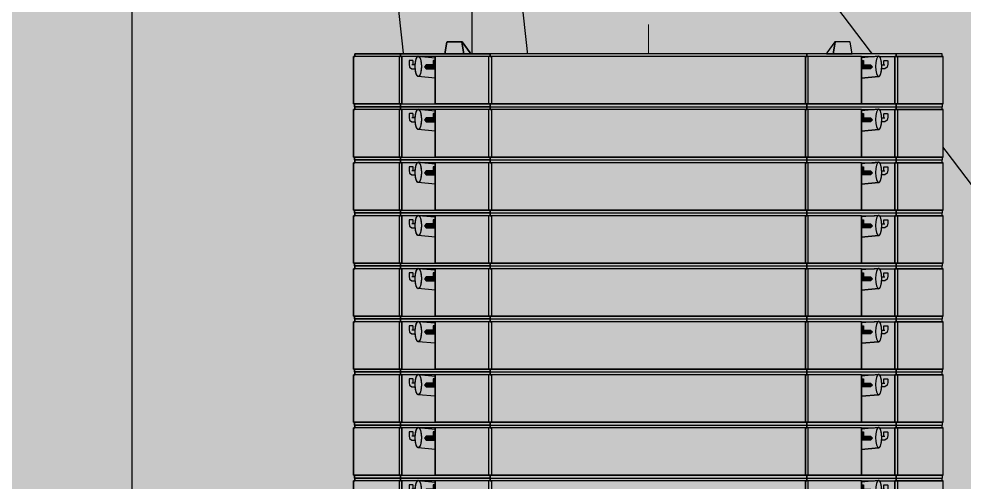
# Model space of a CAD drawing. Header units: millimetres. Extents: x -42064 to 85793, y -29289 to 164708.
# Drawn here: x -12062 to -6714, y 6312 to 8932 of the extents above; entities that cross this region are included whole.
import ezdxf

# ---------------------------------------------------------------- set-up
doc = ezdxf.new("R2010")
doc.units = ezdxf.units.MM
doc.set_wipeout_variables(frame=1)
doc.layers.add('1', color=7, linetype='Continuous')
doc.layers.add('Техника. Кран MLC650 VPC', color=250, linetype='Continuous', true_color=0x333333)
doc.layers.add('Техника. Кран MLC650 VPC Штрих', color=7, linetype='Continuous', true_color=0xed4d1d)

# ---------------------------------------------------------------- blocks, each defined once
blk = doc.blocks.new('MLC650-20260131.15230901')
at = {"color": 0, "linetype": 'ByBlock', "lineweight": -2, "transparency": 16777216}
blk.add_wipeout([(19.1, 199.1), (73.9, 185.8), (122.9, 157.8), (162.1, 117.2), (188.4, 67.2), (199.6, 11.9), (195, -44.3), (174.9, -97), (140.8, -142), (95.6, -175.7), (42.7, -195.4), (19.1, -199.1), (-201.2, -220.2), (-201.2, -220.2), (-213.1, -221.2), (-225, -221.9), (-237, -222.4), (-248.9, -222.5), (-248.9, -222.5), (-730, -222.5), (-730, -255.5), (-8539, -255.5), (-8539, -317.5), (-8549, -317.5), (-8549, -337.5), (-8549, -337.5), (-8551.8, -354), (-8559.9, -368.7), (-8572.4, -379.9), (-8587.9, -386.3), (-8732.9, -419.3), (-8732.9, -419.3), (-8749.8, -420.2), (-8766.1, -415.4), (-8779.8, -405.4), (-8789.4, -391.5), (-8789.4, -391.5), (-8798.6, -371.5), (-8798.6, -371.5), (-8806.3, -359.6), (-8817.1, -350.4), (-8830, -344.5), (-8844, -342.5), (-8844, -342.5), (-8856, -342.5), (-8856, -342.5), (-8871.3, -339.5), (-8884.3, -330.8), (-8893, -317.8), (-8896, -302.5), (-8896, -302.5), (-8896, -299.5), (-8906, -299.5), (-8906, -255.5), (-11282.5, -255.7), (-11282.5, -255.7), (-11260.1, -278.5), (-11235.8, -299.3), (-11209.8, -318), (-11182.4, -334.4), (-11251, -366.7), (-11251, -366.7), (-11303.6, -386.5), (-11358.6, -397.5), (-11414.7, -399.7), (-11470.4, -392.8), (-11470.4, -392.8), (-12139, -255.5), (-12175, -255.5), (-12175, 255.5), (-12139, 255.5), (-11535.7, 450.9), (-11535.7, 450.9), (-11483, 465.8), (-11429.2, 476.4), (-11374.8, 482.9), (-11320, 485), (-11320, 485), (-10350, 485), (-10350, 485), (-10314.2, 477.1), (-10285.1, 454.8), (-10268, 422.4), (-10266.2, 385.8), (-10280, 351.8), (-10292.9, 337), (-10400.6, 239.5), (-4091.2, 239.5), (-4010, 248.5), (-985, 248.5), (-985, 261.6), (-985, 261.6), (-985.2, 262.4), (-985.4, 263.1), (-985.5, 263.9), (-985.5, 264.6), (-985.5, 283.8), (-995, 283.8), (-995, 309.6), (-1001.4, 309.6), (-1001.4, 334.6), (-734.7, 334.6), (-734.7, 309.6), (-741, 309.6), (-741, 283.8), (-750.5, 283.8), (-750.5, 264.6), (-750.5, 264.6), (-750.5, 263.9), (-750.6, 263.1), (-750.8, 262.4), (-751, 261.6), (-751, 248.5), (-801, 248.5), (-801, 261.6), (-801, 261.6), (-801.2, 262.4), (-801.4, 263.1), (-801.5, 263.9), (-801.5, 264.6), (-801.5, 283.8), (-934.5, 283.8), (-934.5, 264.6), (-934.5, 264.6), (-934.5, 263.9), (-934.6, 263.1), (-934.8, 262.4), (-935, 261.6), (-935, 248.5), (-730, 248.5), (-730, 222.5), (-248.9, 222.5), (-248.9, 222.5), (-237, 222.4), (-225, 221.9), (-213.1, 221.2), (-201.2, 220.2), (-201.2, 220.2)], dxfattribs=at)
blk = doc.blocks.new('MLC650-20260208.160031')
at = {"color": 0, "linetype": 'ByBlock', "lineweight": -2, "transparency": 16777216}
blk.add_wipeout([(1664, 0), (1664, 16), (1668, 16), (1668, 284), (1661.3, 284), (1661.3, 300), (1152.3, 300), (1140.7, 365.5), (1139.3, 368), (1054.9, 368), (1008.8, 304.6), (1007.2, 300), (-1007.2, 300), (-1008.8, 304.6), (-1054.9, 368), (-1139.3, 368), (-1140.7, 365.5), (-1152.3, 300), (-1661.3, 300), (-1661.3, 284), (-1668, 284), (-1668, 16), (-1664, 16), (-1664, 0)], dxfattribs=at)
at = {"layer": 'Техника. Кран MLC650 VPC Штрих', "true_color": 0xc2c2c2, "transparency": 16777216}
h = blk.add_hatch(color=9, dxfattribs=at)
h.dxf.hatch_style = 1
h.paths.add_polyline_path([(-1045.2, 300), (-1152.3, 300), (-1140.7, 365.5), (-1139.3, 368), (-1058.1, 368), (-1056.8, 365.5)])
at = {"layer": 'Техника. Кран MLC650 VPC Штрих', "true_color": 0xadadad, "transparency": 16777216}
h = blk.add_hatch(color=253, dxfattribs=at)
h.dxf.hatch_style = 1
h.paths.add_polyline_path([(-1007.2, 300), (-1045.2, 300), (-1056.8, 365.5), (-1058.1, 368), (-1054.9, 368), (-1008.8, 304.6)])
h.paths.add_polyline_path([(1007.2, 300), (1045.2, 300), (1056.8, 365.5), (1058.1, 368), (1054.9, 368), (1008.8, 304.6)])
at = {"layer": 'Техника. Кран MLC650 VPC Штрих', "true_color": 0x848484, "transparency": 16777216}
h = blk.add_hatch(color=252, dxfattribs=at)
h.dxf.hatch_style = 1
h.paths.add_polyline_path([(1045.2, 300), (1152.3, 300), (1140.7, 365.5), (1139.3, 368), (1058.1, 368), (1056.8, 365.5)])
at = {"layer": 'Техника. Кран MLC650 VPC Штрих', "true_color": 0xc2c2c2, "transparency": 16777216}
h = blk.add_hatch(color=9, dxfattribs=at)
h.dxf.hatch_style = 1
h.paths.add_polyline_path([(-1661.3, 300), (-1402.6, 300), (-1402.6, 284), (-1394.9, 284), (-1394.9, 16), (-1402.6, 16), (-1402.6, 0), (-1664, 0), (-1664, 16), (-1668, 16), (-1668, 284), (-1661.3, 284)])
h = blk.add_hatch(color=9, dxfattribs=at)
h.dxf.hatch_style = 1
edge = h.paths.add_edge_path()
edge.add_line((-896.1, 300), (-896.1, 284))
edge.add_line((-896.1, 284), (-888.4, 284))
edge.add_line((-888.4, 284), (-888.4, 16))
edge.add_line((-888.4, 16), (-896.1, 16))
edge.add_line((-896.1, 16), (-896.1, 0))
edge.add_line((-896.1, 0), (-1402.6, 0))
edge.add_line((-1402.6, 0), (-1402.6, 16))
edge.add_line((-1402.6, 16), (-1205.9, 16))
edge.add_line((-1205.9, 16), (-1205.9, 284))
edge.add_line((-1205.9, 284), (-1279.6, 284))
edge.add_line((-1279.6, 284), (-1302.4, 286.1))
edge.add_arc((-1302.2, 279.1), 7.02, 92.3555, 135.4787)
edge.add_line((-1307.2, 284), (-1402.6, 284))
edge.add_line((-1402.6, 284), (-1402.6, 300))
edge.add_line((-1402.6, 300), (-896.1, 300))
at = {"layer": 'Техника. Кран MLC650 VPC Штрих', "true_color": 0xadadad, "transparency": 16777216}
h = blk.add_hatch(color=253, dxfattribs=at)
h.dxf.hatch_style = 1
edge = h.paths.add_edge_path()
edge.add_line((-1394.9, 284), (-1394.9, 16))
edge.add_line((-1394.9, 16), (-1205.9, 16))
edge.add_line((-1205.9, 16), (-1205.9, 284))
edge.add_line((-1205.9, 284), (-1279.6, 284))
edge.add_line((-1279.6, 284), (-1302.4, 286.1))
edge.add_arc((-1302.2, 279.1), 7.02, 92.3555, 135.4787)
edge.add_line((-1307.2, 284), (-1394.9, 284))
h.paths.add_polyline_path([(-1205.9, 162.5), (-1302.4, 171.4), (-1303.9, 171.6), (-1305.4, 172.2), (-1306.9, 173.2), (-1308.3, 174.6), (-1309.7, 176.5), (-1311, 178.7), (-1312.3, 181.2), (-1313.5, 184.1), (-1314.6, 187.3), (-1315.7, 190.8), (-1316.6, 194.6), (-1317.4, 198.7), (-1318.2, 202.9), (-1318.8, 207.3), (-1319.3, 211.9), (-1319.7, 216.6), (-1319.9, 221.4), (-1320, 226.3), (-1320, 231.2), (-1319.9, 236), (-1319.7, 240.8), (-1319.3, 245.5), (-1318.8, 250.1), (-1318.2, 254.6), (-1317.4, 258.8), (-1316.6, 262.8), (-1315.7, 266.6), (-1314.6, 270.1), (-1313.5, 273.4), (-1312.3, 276.3), (-1311, 278.8), (-1309.7, 281), (-1308.3, 282.8), (-1306.9, 284.2), (-1305.4, 285.3), (-1303.9, 285.9), (-1302.4, 286.1), (-1205.9, 277.2)], flags=17)
at = {"layer": 'Техника. Кран MLC650 VPC Штрих', "true_color": 0xc2c2c2, "transparency": 16777216}
h = blk.add_hatch(color=9, dxfattribs=at)
h.dxf.hatch_style = 1
edge = h.paths.add_edge_path()
edge.add_ellipse((-1302.4, 228.7), major_axis=(0, 57.4), ratio=0.307176, start_angle=0, end_angle=360)
at = {"layer": 'Техника. Кран MLC650 VPC Штрих', "transparency": 16777216}
h = blk.add_hatch(color=256, dxfattribs=at)
h.dxf.hatch_style = 1
h.set_gradient(color1=(132, 132, 132), color2=(214, 214, 214), rotation=90, tint=1, name='CYLINDER')
edge = h.paths.add_edge_path()
edge.add_line((-1257.2, 215.1), (-1267.8, 226.2))
edge.add_line((-1267.8, 226.2), (-1257.2, 237.3))
edge.add_line((-1257.2, 237.3), (-1217.9, 237.3))
edge.add_line((-1217.9, 237.3), (-1217.6, 241.2))
edge.add_line((-1217.6, 241.2), (-1217.6, 259.7))
edge.add_arc((-1216.1, 259.7), 1.5, 90.0378, 180.0526, ccw=False)
edge.add_line((-1216.1, 261.2), (-1205.9, 261.2))
edge.add_line((-1205.9, 261.2), (-1205.9, 277.2))
edge.add_line((-1205.9, 277.2), (-1301.4, 286))
edge.add_ellipse((-1302.4, 228.7), major_axis=(0, 57.4), ratio=0.307176, start_angle=180, end_angle=356.7751, ccw=False)
edge.add_line((-1302.4, 171.4), (-1205.9, 162.5))
edge.add_line((-1205.9, 162.5), (-1205.9, 216.2))
edge.add_arc((-1211.2, 227.7), 12.6, 270.0535, 294.6616, ccw=False)
edge.add_line((-1211.1, 215.1), (-1257.2, 215.1))
at = {"layer": 'Техника. Кран MLC650 VPC Штрих', "true_color": 0xadadad, "transparency": 16777216}
h = blk.add_hatch(color=253, dxfattribs=at)
h.dxf.hatch_style = 1
h.paths.add_polyline_path([(-896.1, 300), (-896.1, 284), (-888.4, 284), (-888.4, 16), (-896.1, 16), (-896.1, 0), (896.1, 0), (896.1, 16), (888.4, 16), (888.4, 284), (896.1, 284), (896.1, 300)])
at = {"layer": 'Техника. Кран MLC650 VPC Штрих', "true_color": 0x848484, "transparency": 16777216}
h = blk.add_hatch(color=252, dxfattribs=at)
h.dxf.hatch_style = 1
edge = h.paths.add_edge_path()
edge.add_line((896.1, 300), (896.1, 284))
edge.add_line((896.1, 284), (888.4, 284))
edge.add_line((888.4, 284), (888.4, 16))
edge.add_line((888.4, 16), (896.1, 16))
edge.add_line((896.1, 16), (896.1, 0))
edge.add_line((896.1, 0), (1402.6, 0))
edge.add_line((1402.6, 0), (1402.6, 16))
edge.add_line((1402.6, 16), (1205.9, 16))
edge.add_line((1205.9, 16), (1205.9, 284))
edge.add_line((1205.9, 284), (1279.6, 284))
edge.add_line((1279.6, 284), (1302.4, 286.1))
edge.add_arc((1302.2, 279.1), 7.02, 44.5213, 87.6445, ccw=False)
edge.add_line((1307.2, 284), (1402.6, 284))
edge.add_line((1402.6, 284), (1402.6, 300))
edge.add_line((1402.6, 300), (896.1, 300))
at = {"layer": 'Техника. Кран MLC650 VPC Штрих', "true_color": 0xadadad, "transparency": 16777216}
h = blk.add_hatch(color=253, dxfattribs=at)
h.dxf.hatch_style = 1
h.paths.add_polyline_path([(1205.9, 162.5), (1302.4, 171.4), (1303.9, 171.6), (1305.4, 172.2), (1306.9, 173.2), (1308.3, 174.6), (1309.7, 176.5), (1311, 178.7), (1312.3, 181.2), (1313.5, 184.1), (1314.6, 187.3), (1315.7, 190.8), (1316.6, 194.6), (1317.4, 198.7), (1318.2, 202.9), (1318.8, 207.3), (1319.3, 211.9), (1319.7, 216.6), (1319.9, 221.4), (1320, 226.3), (1320, 231.2), (1319.9, 236), (1319.7, 240.8), (1319.3, 245.5), (1318.8, 250.1), (1318.2, 254.6), (1317.4, 258.8), (1316.6, 262.8), (1315.7, 266.6), (1314.6, 270.1), (1313.5, 273.4), (1312.3, 276.3), (1311, 278.8), (1309.7, 281), (1308.3, 282.8), (1306.9, 284.2), (1305.4, 285.3), (1303.9, 285.9), (1302.4, 286.1), (1205.9, 277.2)], flags=17)
edge = h.paths.add_edge_path()
edge.add_line((1394.9, 284), (1394.9, 16))
edge.add_line((1394.9, 16), (1205.9, 16))
edge.add_line((1205.9, 16), (1205.9, 284))
edge.add_line((1205.9, 284), (1279.6, 284))
edge.add_line((1279.6, 284), (1302.4, 286.1))
edge.add_arc((1302.2, 279.1), 7.02, 44.5213, 87.6445, ccw=False)
edge.add_line((1307.2, 284), (1394.9, 284))
at = {"layer": 'Техника. Кран MLC650 VPC Штрих', "transparency": 16777216}
h = blk.add_hatch(color=256, dxfattribs=at)
h.dxf.hatch_style = 1
h.set_gradient(color1=(132, 132, 132), color2=(214, 214, 214), rotation=90, tint=1, name='CYLINDER')
edge = h.paths.add_edge_path()
edge.add_ellipse((1302.4, 228.7), major_axis=(0, 57.4), ratio=0.307176, start_angle=3.2249, end_angle=180, ccw=False)
edge.add_line((1301.4, 286), (1279.6, 284))
edge.add_line((1279.6, 284), (1205.9, 277.2))
edge.add_line((1205.9, 277.2), (1205.9, 261.2))
edge.add_line((1205.9, 261.2), (1216.1, 261.2))
edge.add_arc((1216.1, 259.7), 1.5, 0.0526, 90.0378, ccw=False)
edge.add_line((1217.6, 259.7), (1217.6, 241.2))
edge.add_line((1217.6, 241.2), (1217.9, 237.3))
edge.add_line((1217.9, 237.3), (1257.2, 237.3))
edge.add_line((1257.2, 237.3), (1267.8, 226.2))
edge.add_line((1267.8, 226.2), (1257.2, 215.1))
edge.add_line((1257.2, 215.1), (1211.2, 215.1))
edge.add_arc((1211.2, 227.7), 12.6, 245.3384, 270.0535, ccw=False)
edge.add_line((1205.9, 216.2), (1205.9, 162.5))
edge.add_line((1205.9, 162.5), (1302.4, 171.4))
at = {"layer": 'Техника. Кран MLC650 VPC Штрих', "true_color": 0x848484, "transparency": 16777216}
h = blk.add_hatch(color=252, dxfattribs=at)
h.dxf.hatch_style = 1
edge = h.paths.add_edge_path()
edge.add_ellipse((1302.4, 228.7), major_axis=(0, 57.4), ratio=0.307176, start_angle=0, end_angle=360, ccw=False)
h = blk.add_hatch(color=252, dxfattribs=at)
h.dxf.hatch_style = 1
h.paths.add_polyline_path([(1661.3, 300), (1402.6, 300), (1402.6, 284), (1394.9, 284), (1394.9, 16), (1402.6, 16), (1402.6, 0), (1664, 0), (1664, 16), (1668, 16), (1668, 284), (1661.3, 284)])
at = {"layer": 'Техника. Кран MLC650 VPC Штрих', "true_color": 0xadadad, "transparency": 16777216}
h = blk.add_hatch(color=253, dxfattribs=at)
h.dxf.hatch_style = 1
edge = h.paths.add_edge_path()
edge.add_line((-1205.9, 261.2), (-1216.1, 261.2))
edge.add_arc((-1216.1, 259.7), 1.5, 90.0378, 179.9474)
edge.add_line((-1217.6, 259.7), (-1217.6, 241.2))
edge.add_line((-1217.6, 241.2), (-1217.9, 237.3))
edge.add_line((-1217.9, 237.3), (-1257.2, 237.3))
edge.add_line((-1257.2, 237.3), (-1267.8, 226.2))
edge.add_line((-1267.8, 226.2), (-1257.2, 215.1))
edge.add_line((-1257.2, 215.1), (-1211.1, 215.1))
edge.add_arc((-1211.2, 227.7), 12.6, 270.0535, 294.752)
edge.add_line((-1205.9, 216.2), (-1205.9, 261.2))
h = blk.add_hatch(color=253, dxfattribs=at)
h.dxf.hatch_style = 1
edge = h.paths.add_edge_path()
edge.add_line((1205.9, 261.2), (1216.1, 261.2))
edge.add_arc((1216.1, 259.7), 1.5, 0.0526, 89.9622, ccw=False)
edge.add_line((1217.6, 259.7), (1217.6, 241.2))
edge.add_line((1217.6, 241.2), (1217.9, 237.3))
edge.add_line((1217.9, 237.3), (1257.2, 237.3))
edge.add_line((1257.2, 237.3), (1267.8, 226.2))
edge.add_line((1267.8, 226.2), (1257.2, 215.1))
edge.add_line((1257.2, 215.1), (1211.1, 215.1))
edge.add_arc((1211.2, 227.7), 12.6, 245.248, 269.9465, ccw=False)
edge.add_line((1205.9, 216.2), (1205.9, 261.2))
at = {"color": 0, "linetype": 'ByBlock', "lineweight": -2, "transparency": 16777216}
for points in [[(-1664, 0), (1664, 0), (1664, 16), (1668, 16), (1668, 284), (1661.3, 284), (1661.3, 300), (1152.3, 300), (1140.7, 365.5), (1139.3, 368), (1054.9, 368), (1008.8, 304.6), (1007.2, 300), (-1007.2, 300), (-1008.8, 304.6), (-1054.9, 368), (-1139.3, 368), (-1140.7, 365.5), (-1152.3, 300), (-1661.3, 300), (-1661.3, 284), (-1668, 284), (-1668, 16), (-1664, 16), (-1664, 0)], [(-1045.2, 300), (-1152.3, 300), (-1140.7, 365.5), (-1139.3, 368), (-1058.1, 368), (-1056.8, 365.5), (-1045.2, 300)], [(-1045.2, 300), (-1056.8, 365.5), (-1058.1, 368)], [(-1007.2, 300), (-1045.2, 300), (-1056.8, 365.5), (-1058.1, 368), (-1054.9, 368), (-1008.8, 304.6), (-1007.2, 300)], [(1007.2, 300), (1045.2, 300), (1056.8, 365.5), (1058.1, 368), (1054.9, 368), (1008.8, 304.6), (1007.2, 300)], [(1045.2, 300), (1056.8, 365.5), (1058.1, 368)], [(1045.2, 300), (1056.8, 365.5), (1058.1, 368)], [(1045.2, 300), (1152.3, 300), (1140.7, 365.5), (1139.3, 368), (1058.1, 368), (1056.8, 365.5), (1045.2, 300)], [(-1661.3, 300), (-1402.6, 300), (-1402.6, 284), (-1394.9, 284), (-1394.9, 16), (-1402.6, 16), (-1402.6, 0), (-1664, 0), (-1664, 16), (-1668, 16), (-1668, 284), (-1661.3, 284), (-1661.3, 300)], [(-1307.2, 284), (-1661.3, 284)], [(-1402.6, 284), (-1661.3, 284)], [(-1410.3, 284), (-1410.3, 16)], [(-1402.6, 284), (-1402.6, 300)], [(-1394.9, 16), (-1394.9, 284)], [(-1205.9, 284), (-1205.9, 16)], [(-1152.3, 300), (-1007.2, 300)], [(-903.6, 16), (-903.6, 284)], [(-896.1, 284), (-896.1, 300)], [(-896.1, 300), (-896.1, 284), (-888.4, 284), (-888.4, 16), (-896.1, 16), (-896.1, 0)], [(-896.1, 300), (-896.1, 284), (-888.4, 284), (-888.4, 16), (-896.1, 16), (-896.1, 0), (896.1, 0), (896.1, 16), (888.4, 16), (888.4, 284), (896.1, 284), (896.1, 300), (-896.1, 300)], [(-888.4, 284), (-888.4, 16)], [(888.4, 284), (-888.4, 284)], [(888.4, 284), (888.4, 16)], [(1205.9, 284), (888.4, 284)], [(896.1, 284), (896.1, 300)], [(903.6, 16), (903.6, 284)], [(1007.2, 300), (1152.3, 300)], [(1152.3, 300), (1007.2, 300)], [(1302.4, 286.1), (1205.9, 277.2)], [(1205.9, 284), (1205.9, 16)], [(1307.2, 284), (1661.3, 284)], [(1661.3, 300), (1402.6, 300), (1402.6, 284), (1394.9, 284), (1394.9, 16), (1402.6, 16), (1402.6, 0), (1664, 0), (1664, 16), (1668, 16), (1668, 284), (1661.3, 284), (1661.3, 300)], [(1394.9, 16), (1394.9, 284)], [(1402.6, 284), (1402.6, 300)], [(1661.3, 284), (1402.6, 284)], [(1410.3, 284), (1410.3, 16)], [(-1331.7, 237.3), (-1338.4, 237.3)], [(-1217.9, 237.3), (-1218.7, 233.4)], [(1217.9, 237.3), (1218.7, 233.4)], [(1331.7, 237.3), (1338.4, 237.3)], [(1302.4, 171.4), (1205.9, 162.5)], [(-1664, 16), (1664, 16)], [(-1402.6, 16), (-1664, 16)], [(-1402.6, 0), (-1402.6, 16)], [(1205.9, 16), (-1205.9, 16)], [(-896.1, 0), (-896.1, 16)], [(896.1, 0), (896.1, 16)], [(1402.6, 0), (1402.6, 16)], [(1664, 16), (1402.6, 16)]]:
    blk.add_lwpolyline(points, dxfattribs=at)
for points in [[(-896.1, 300), (-896.1, 284), (-888.4, 284), (-888.4, 16), (-896.1, 16), (-896.1, 0), (-1402.6, 0), (-1402.6, 16), (-1205.9, 16), (-1205.9, 284), (-1279.6, 284), (-1302.4, 286.1, 0.190413), (-1307.2, 284), (-1402.6, 284), (-1402.6, 300), (-896.1, 300)], [(-888.4, 284), (-1279.6, 284), (-1302.4, 286.1, 0.190413), (-1307.2, 284), (-1402.6, 284)], [(-1394.9, 284), (-1394.9, 16), (-1205.9, 16), (-1205.9, 284), (-1279.6, 284), (-1302.4, 286.1, 0.190413), (-1307.2, 284), (-1394.9, 284)], [(896.1, 300), (896.1, 284), (888.4, 284), (888.4, 16), (896.1, 16), (896.1, 0), (1402.6, 0), (1402.6, 16), (1205.9, 16), (1205.9, 284), (1279.6, 284), (1302.4, 286.1, -0.190413), (1307.2, 284), (1402.6, 284), (1402.6, 300), (896.1, 300)], [(1394.9, 284), (1394.9, 16), (1205.9, 16), (1205.9, 284), (1279.6, 284), (1302.4, 286.1, -0.190413), (1307.2, 284), (1394.9, 284)], [(1319.9, 237.3), (1331.7, 237.3), (1331.9, 241.2), (1331.9, 259.7, -0.413752), (1333.4, 261.2), (1352.6, 261.2, -0.414483), (1354.1, 259.7), (1354.1, 241.2), (1351.3, 224.6), (1338.4, 215.1), (1319.6, 215.1)]]:
    blk.add_lwpolyline(points, format="xyb", dxfattribs=at)
for points in [[(-1205.9, 162.5), (-1302.4, 171.4), (-1303.9, 171.6), (-1305.4, 172.2), (-1306.9, 173.2), (-1308.3, 174.6), (-1309.7, 176.5), (-1311, 178.7), (-1312.3, 181.2), (-1313.5, 184.1), (-1314.6, 187.3), (-1315.7, 190.8), (-1316.6, 194.6), (-1317.4, 198.7), (-1318.2, 202.9), (-1318.8, 207.3), (-1319.3, 211.9), (-1319.7, 216.6), (-1319.9, 221.4), (-1320, 226.3), (-1320, 231.2), (-1319.9, 236), (-1319.7, 240.8), (-1319.3, 245.5), (-1318.8, 250.1), (-1318.2, 254.6), (-1317.4, 258.8), (-1316.6, 262.8), (-1315.7, 266.6), (-1314.6, 270.1), (-1313.5, 273.4), (-1312.3, 276.3), (-1311, 278.8), (-1309.7, 281), (-1308.3, 282.8), (-1306.9, 284.2), (-1305.4, 285.3), (-1303.9, 285.9), (-1302.4, 286.1), (-1205.9, 277.2)], [(1205.9, 162.5), (1302.4, 171.4), (1303.9, 171.6), (1305.4, 172.2), (1306.9, 173.2), (1308.3, 174.6), (1309.7, 176.5), (1311, 178.7), (1312.3, 181.2), (1313.5, 184.1), (1314.6, 187.3), (1315.7, 190.8), (1316.6, 194.6), (1317.4, 198.7), (1318.2, 202.9), (1318.8, 207.3), (1319.3, 211.9), (1319.7, 216.6), (1319.9, 221.4), (1320, 226.3), (1320, 231.2), (1319.9, 236), (1319.7, 240.8), (1319.3, 245.5), (1318.8, 250.1), (1318.2, 254.6), (1317.4, 258.8), (1316.6, 262.8), (1315.7, 266.6), (1314.6, 270.1), (1313.5, 273.4), (1312.3, 276.3), (1311, 278.8), (1309.7, 281), (1308.3, 282.8), (1306.9, 284.2), (1305.4, 285.3), (1303.9, 285.9), (1302.4, 286.1), (1205.9, 277.2)]]:
    blk.add_lwpolyline(points, close=True, dxfattribs=at)
for points in [[(-1319.9, 237.3), (-1331.7, 237.3), (-1331.9, 241.2), (-1331.9, 259.7, 0.413752), (-1333.4, 261.2), (-1352.6, 261.2, 0.414483), (-1354.1, 259.7), (-1354.1, 241.2), (-1351.3, 224.6), (-1338.4, 215.1), (-1319.6, 215.1, -0.030123)], [(-1205.9, 261.2), (-1216.1, 261.2, 0.413752), (-1217.6, 259.7), (-1217.6, 241.2), (-1217.9, 237.3), (-1257.2, 237.3), (-1267.8, 226.2), (-1257.2, 215.1), (-1211.1, 215.1, 0.108187), (-1205.9, 216.2)], [(1205.9, 261.2), (1216.1, 261.2, -0.413752), (1217.6, 259.7), (1217.6, 241.2), (1217.9, 237.3), (1257.2, 237.3), (1267.8, 226.2), (1257.2, 215.1), (1211.1, 215.1, -0.108187), (1205.9, 216.2)]]:
    blk.add_lwpolyline(points, format="xyb", close=True, dxfattribs=at)
blk.add_ellipse((-1302.4, 228.7), major_axis=(0, 57.4), ratio=0.307176, dxfattribs=at)
at = {"color": 0, "linetype": 'ByBlock', "lineweight": -2, "transparency": 16777216, "extrusion": (0, 0, -1)}
blk.add_ellipse((-1302.4, 228.7), major_axis=(0, 57.4), ratio=0.307176, start_param=0, end_param=3.141593, dxfattribs=at)
blk.add_ellipse((1302.4, 228.7), major_axis=(0, 57.4), ratio=0.307176, dxfattribs=at)
blk = doc.blocks.new('*U326')
at = {"color": 0, "linetype": 'ByBlock', "lineweight": -2, "transparency": 16777216}
for points in [[(-3675.4, 4049.1), (-9533.5, 11765.4)], [(-9503.2, 11656.5), (-9493.6, 5141.9)]]:
    blk.add_lwpolyline(points, dxfattribs=at)
blk.add_lwpolyline([(-10199.1, 11580.2), (-9493.6, 5141.9), (-8797.8, 5218.2), (-9503.2, 11656.5)], close=True, dxfattribs=at)
at = {"color": 0, "linetype": 'ByBlock', "lineweight": -2, "transparency": 16777216, "rotation": 325.0951633307656}
blk.add_blockref('MLC650-20260131.15230901', (-830, 5324), dxfattribs=at)
at = {"color": 0, "linetype": 'ByBlock', "lineweight": 5, "transparency": 16777216}
blk.add_lwpolyline([(-8500, 2500), (-8500, 8900)], dxfattribs=at)
at = {"color": 0, "linetype": 'ByBlock', "lineweight": -2, "transparency": 16777216}
blk.add_blockref('MLC650-20260208.160031', (-8500, 6035), dxfattribs=at)
blk.add_blockref('MLC650-20260208.160031', (-8500, 6335), dxfattribs=at)
blk.add_blockref('MLC650-20260208.160031', (-8500, 6635), dxfattribs=at)
blk.add_blockref('MLC650-20260208.160031', (-8500, 6935), dxfattribs=at)
blk.add_blockref('MLC650-20260208.160031', (-8500, 7235), dxfattribs=at)
blk.add_blockref('MLC650-20260208.160031', (-8500, 7535), dxfattribs=at)
blk.add_blockref('MLC650-20260208.160031', (-8500, 7835), dxfattribs=at)
blk.add_blockref('MLC650-20260208.160031', (-8500, 8135), dxfattribs=at)
blk.add_blockref('MLC650-20260208.160031', (-8500, 8435), dxfattribs=at)

msp = doc.modelspace()

# ---------------------------------------------------------------- hatches: boundary and pattern name
at = {"layer": '1', "lineweight": 35, "true_color": 0xfff1c8, "transparency": 33554687}
h = msp.add_hatch(color=254, dxfattribs=at)
h.dxf.hatch_style = 1
h.paths.add_polyline_path([(85793.1, -29289.4), (-42063.7, -29289.4), (-42063.7, 164708.4), (85793.1, 164708.4)])

# ---------------------------------------------------------------- linework, layer by layer
at = {"layer": '1', "color": 251, "linetype": 'ByBlock', "lineweight": -2, "transparency": 16777216}
msp.add_lwpolyline([(-11422.9, -2243.3), (17285, -2243.3), (17285, 36033.9), (-11422.9, 36033.9)], close=True, dxfattribs=at)

# ---------------------------------------------------------------- next in the draw order: block references
at = {"layer": 'Техника. Кран MLC650 VPC', "transparency": 16777216}
msp.add_blockref('*U326', (0, 0), dxfattribs=at)

doc.saveas('drawing.dxf')
